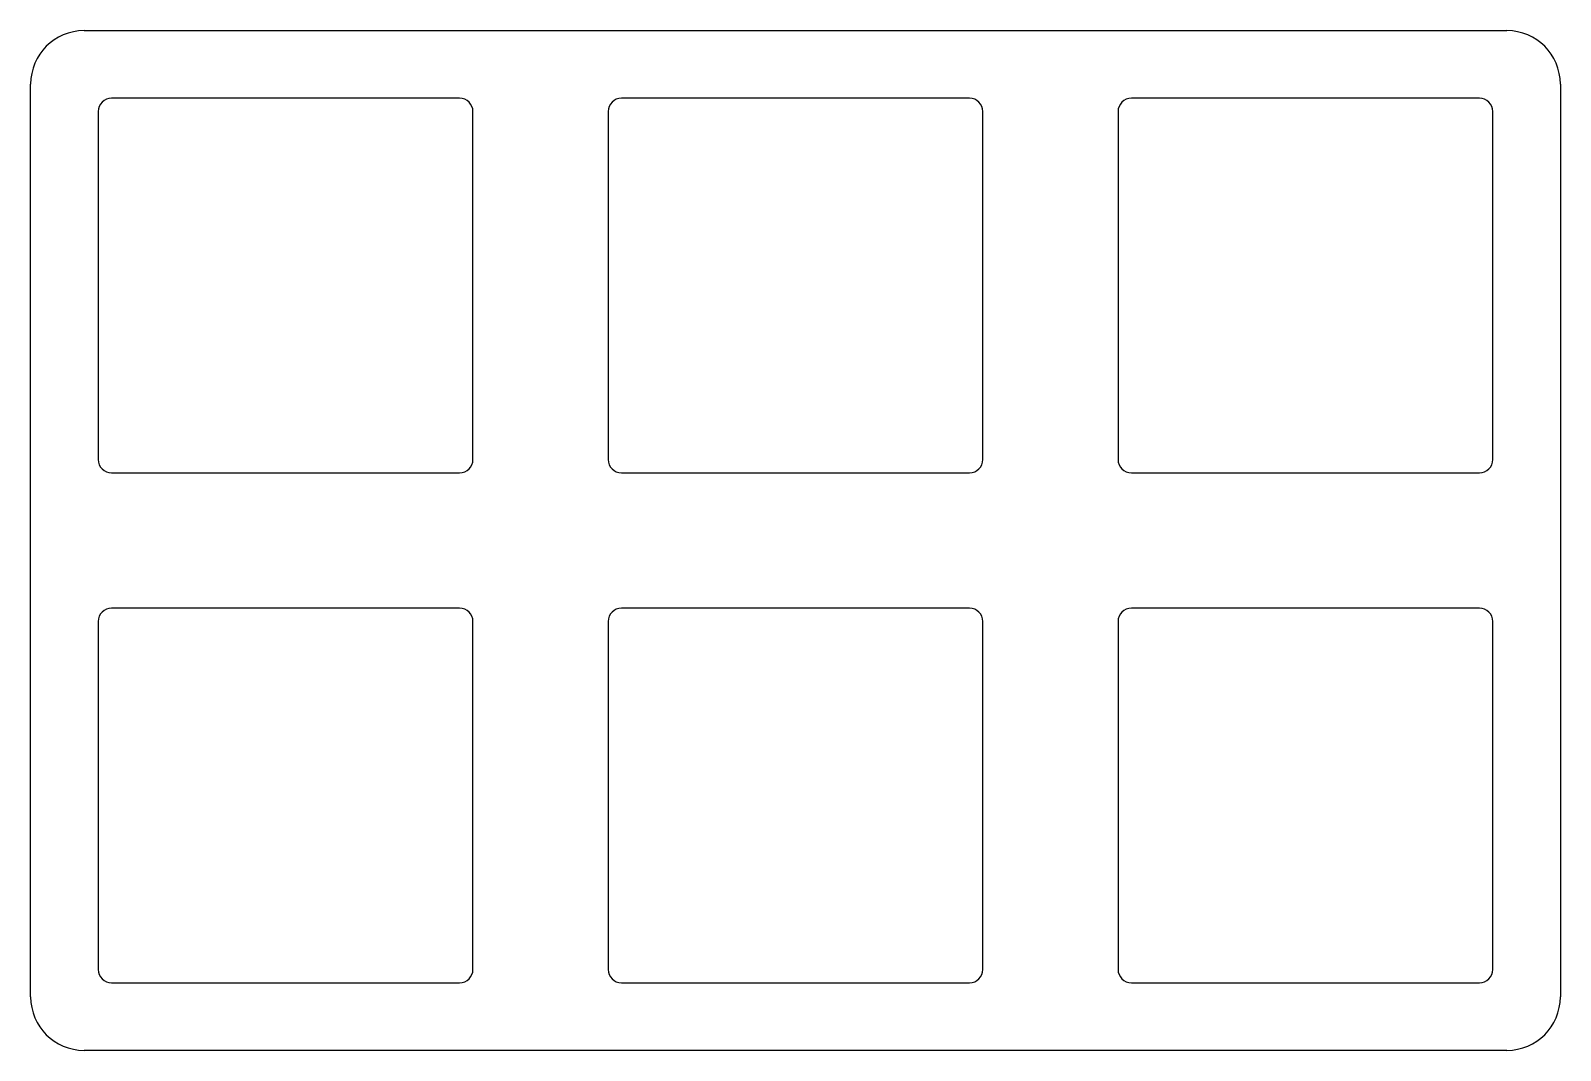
# Model space of a CAD drawing. Extents: x 28.6 to 85.7, y -85.7 to -47.6.
import ezdxf

# ---------------------------------------------------------------- set-up
doc = ezdxf.new("R2010")
doc.units = 0
doc.layers.add('BLACK', color=7, linetype='CONTINUOUS')

msp = doc.modelspace()

# ---------------------------------------------------------------- linework, layer by layer
at = {"layer": 'BLACK', "linetype": 'CONTINUOUS'}
for p, q in [((30.575, -47.625), (83.725, -47.625)), ((28.575, -83.725), (28.575, -49.625)), ((85.725, -49.625), (85.725, -83.725)), ((44.6, -50.15), (31.6, -50.15)), ((63.65, -50.15), (50.65, -50.15)), ((82.7, -50.15), (69.7, -50.15)), ((31.1, -50.65), (31.1, -63.65)), ((45.1, -63.65), (45.1, -50.65)), ((50.15, -50.65), (50.15, -63.65)), ((64.15, -63.65), (64.15, -50.65)), ((69.2, -50.65), (69.2, -63.65)), ((83.2, -63.65), (83.2, -50.65)), ((31.6, -64.15), (44.6, -64.15)), ((50.65, -64.15), (63.65, -64.15)), ((69.7, -64.15), (82.7, -64.15)), ((31.1, -69.7), (31.1, -82.7)), ((44.6, -69.2), (31.6, -69.2)), ((45.1, -82.7), (45.1, -69.7)), ((50.15, -69.7), (50.15, -82.7)), ((63.65, -69.2), (50.65, -69.2)), ((64.15, -82.7), (64.15, -69.7)), ((69.2, -69.7), (69.2, -82.7)), ((82.7, -69.2), (69.7, -69.2)), ((83.2, -82.7), (83.2, -69.7)), ((31.6, -83.2), (44.6, -83.2)), ((50.65, -83.2), (63.65, -83.2)), ((69.7, -83.2), (82.7, -83.2)), ((83.725, -85.725), (30.575, -85.725))]:
    msp.add_line(p, q, dxfattribs=at)
at = {"layer": 'BLACK'}
for centre, radius, start, end in [((30.575, -49.625), 2, 90, 180), ((83.725, -49.625), 2, 0, 90), ((31.600001, -50.650001), 0.500001, 90.0001146, 179.9998854), ((44.6, -50.65), 0.5, 0, 90), ((50.650001, -50.650001), 0.500001, 90.0001146, 179.9998854), ((63.65, -50.65), 0.5, 0, 90), ((69.700001, -50.650001), 0.500001, 90.0001146, 179.9998854), ((82.7, -50.65), 0.5, 0, 90), ((31.600001, -63.649999), 0.500001, -179.9998854, -90.0001146), ((44.6, -63.65), 0.5, -90, 0), ((50.650001, -63.649999), 0.500001, -179.9998854, -90.0001146), ((63.65, -63.65), 0.5, -90, 0), ((69.700001, -63.649999), 0.500001, -179.9998854, -90.0001146), ((82.7, -63.65), 0.5, -90, 0), ((31.600001, -69.700001), 0.500001, 90.0001146, 179.9998854), ((44.6, -69.7), 0.5, 0, 90), ((50.650001, -69.700001), 0.500001, 90.0001146, 179.9998854), ((63.65, -69.7), 0.5, 0, 90), ((69.700001, -69.700001), 0.500001, 90.0001146, 179.9998854), ((82.7, -69.7), 0.5, 0, 90), ((31.600001, -82.699999), 0.500001, -179.9998854, -90.0001146), ((44.6, -82.7), 0.5, -90, 0), ((50.650001, -82.699999), 0.500001, -179.9998854, -90.0001146), ((63.65, -82.7), 0.5, -90, 0), ((69.700001, -82.699999), 0.500001, -179.9998854, -90.0001146), ((82.7, -82.7), 0.5, -90, 0), ((30.575, -83.725), 2, -180, -90), ((83.725, -83.725), 2, -90, 0)]:
    msp.add_arc(centre, radius, start, end, dxfattribs=at)

doc.saveas('drawing.dxf')
